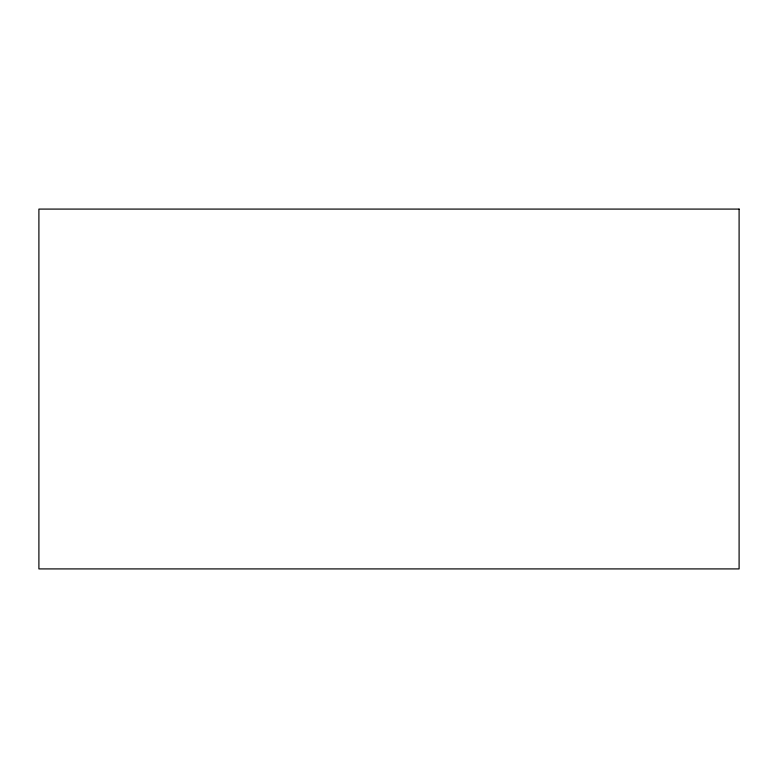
<?xml version="1.0" encoding="UTF-8"?>
<svg xmlns="http://www.w3.org/2000/svg" width="778" height="778" viewBox="0 0 778 778"><rect width="100%" height="100%" fill="white"/><g stroke="black" fill="none" stroke-linecap="round" stroke-linejoin="round"><path stroke-width="1.17" d="M739.1 209.088L38.9 209.088L38.9 568.913L739.1 568.913L739.1 209.088"/></g></svg>
